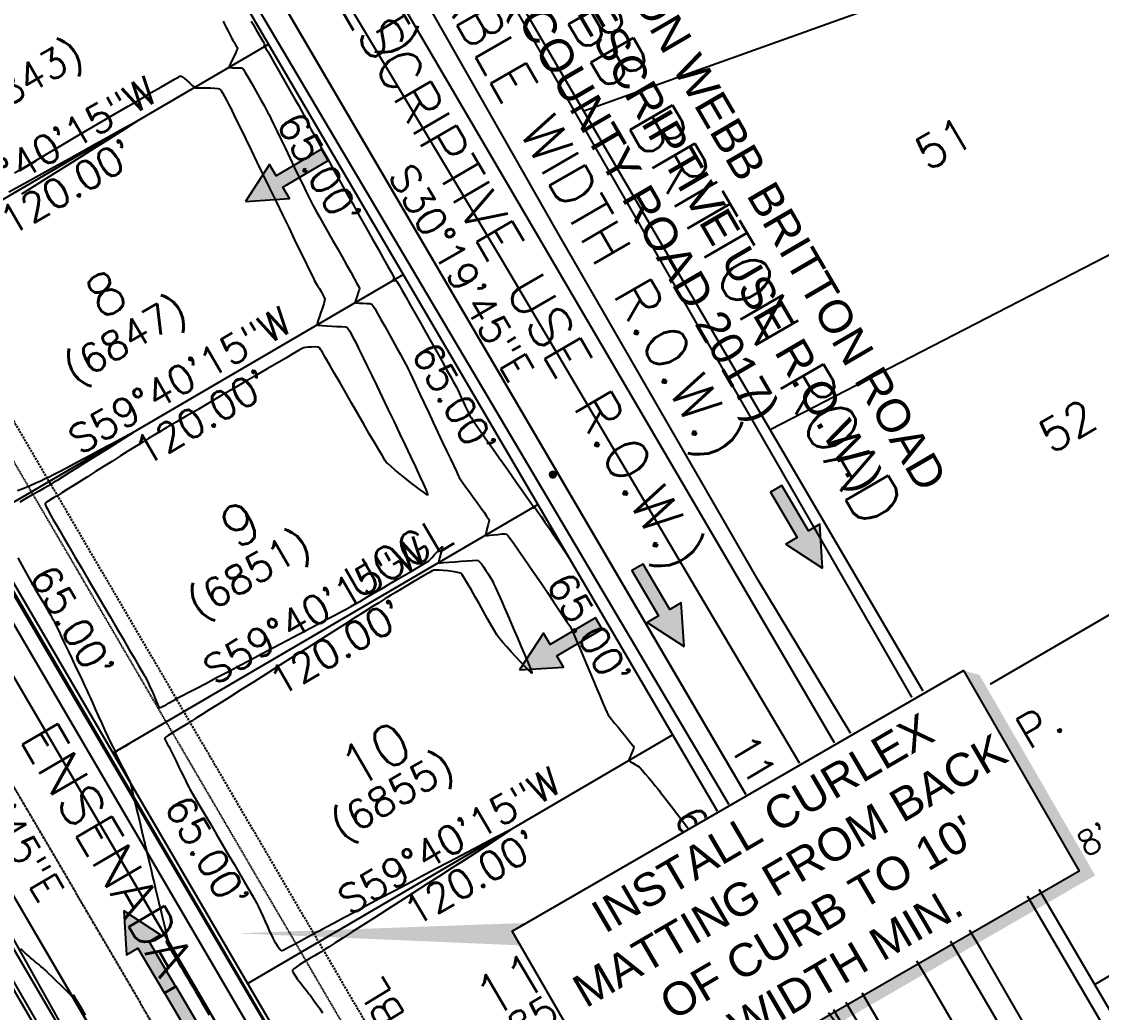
# Model space of a CAD drawing. Header units: feet. Extents: x 23 to 2149517, y -26 to 355304.
# Drawn here: x 2137699 to 2137962.1, y 340911.8 to 341153.2 of the extents above; entities that cross this region are included whole.
import ezdxf
from ezdxf.enums import TextEntityAlignment as Align

# ---------------------------------------------------------------- set-up
doc = ezdxf.new("R2010")
doc.units = ezdxf.units.FT
doc.header["$MEASUREMENT"] = 0
for name, pattern in [('xhpc023-pt$0$CL', [0.7, 0.5, -0.05, 0.1, -0.05]), ('xhpc023-pt$0$DASHED', [0.75, 0.5, -0.25]), ('xhpc023-pt$0$HIDDEN2', [0.1875, 0.125, -0.0625])]:
    doc.linetypes.add(name, pattern=pattern)
for name, color, linetype in [('A-EC-CURLEX-MATTING', 6, 'Continuous'), ('A-EC-FLOW-ARROWS', 252, 'Continuous'), ('A-EC-TEXT2', 4, 'Continuous'), ('A-EC-TXT', 7, 'Continuous'), ('C-TOPO-MAJR-N', 7, 'Continuous'), ('C-TOPO-MINR-N', 2, 'Continuous'), ('xhpc023-pav$0$A-PV-BC', 2, 'Continuous'), ('xhpc023-pav$0$A-SW-N', 6, 'Continuous'), ('xhpc023-pt$0$A-ADDRESS-N', 6, 'Continuous'), ('xhpc023-pt$0$A-BLDG-SETBACK', 2, 'xhpc023-pt$0$DASHED'), ('xhpc023-pt$0$gp2baseEMAILED_3-10-05$0$V-PROP-ADJN', 6, 'Continuous'), ('xhpc023-pt$0$V-CONC-TEXT', 2, 'Continuous'), ('xhpc023-pt$0$V-ESMT-UTIL-N', 2, 'xhpc023-pt$0$HIDDEN2'), ('xhpc023-pt$0$V-ESMT-UTIL-TEXT-N', 2, 'Continuous'), ('xhpc023-pt$0$V-IMP-TEXT-E', 2, 'Continuous'), ('xhpc023-pt$0$V-LOT-NO', 6, 'Continuous'), ('xhpc023-pt$0$V-LOT-ROW', 7, 'Continuous'), ('xhpc023-pt$0$V-POWR-TEXT', 2, 'Continuous'), ('xhpc023-pt$0$V-PROP-N', 2, 'Continuous'), ('xhpc023-pt$0$V-PROP-RWAY-N', 7, 'Continuous'), ('xhpc023-pt$0$V-PROP-SUBD-N', 7, 'Continuous'), ('xhpc023-pt$0$V-ROAD-ASPH', 14, 'Continuous'), ('xhpc023-pt$0$V-ROAD-IDEN', 1, 'Continuous'), ('xhpc023-pt$0$V-ROAD-TEXT', 2, 'Continuous'), ('xhpc023-pt$0$V-RWAY-CNTR-N', 4, 'xhpc023-pt$0$CL'), ('xhpc023-pt$0$V-RWAY-CNTR-TEXT-N', 2, 'Continuous'), ('xhpc023-pt$0$V-SUBD-TEXT-N', 2, 'Continuous'), ('xhpc023-pt$0$xHPC007pt_PHASE1A$0$V-POWR-LINE', 6, 'xhpc023-pt$0$xHPC007pt_PHASE1A$0$ELECT_LINE'), ('xhpc023-pt$0$xHPC007pt_PHASE1A$0$V-POWR-TEXT', 6, 'Continuous'), ('xhpc023-pt$0$xHPC007pt_PHASE1A$0$V-PROP-SUBD-IDEN-N', 6, 'Continuous')]:
    doc.layers.add(name, color=color, linetype=linetype)
doc.layers.add('xhpc023-pt$0$DEF-ATMOS_ESMT', color=104, linetype='Continuous', plot=False)
doc.styles.add('L100', font='simplex', dxfattribs={"height": 10})
doc.styles.get("Standard").update_dxf_attribs({"font": 'arial.ttf'})
doc.styles.add('xhpc023-pt$0$L100', font='simplex', dxfattribs={"height": 10})
doc.styles.add('xhpc023-pt$0$L120', font='simplex', dxfattribs={"height": 12})
doc.styles.add('xhpc023-pt$0$L140', font='simplex', dxfattribs={"height": 14})
doc.styles.add('xhpc023-pt$0$L60', font='simplex', dxfattribs={"height": 6})
doc.styles.add('xhpc023-pt$0$L70', font='simplex.shx', dxfattribs={"height": 7})
doc.styles.add('xhpc023-pt$0$L80', font='simplex', dxfattribs={"height": 8})
doc.styles.add('xhpc023-pt$0$Standard', font='txt')
doc.styles.add('xhpc023-pt$0$xHPC007pt_PHASE1A$0$Standard', font='txt')
doc.linetypes.add('xhpc023-pt$0$xHPC007pt_PHASE1A$0$ELECT_LINE', pattern='A,1,-0.02,["E",xhpc023-pt$0$xHPC007pt_PHASE1A$0$Standard,S=0.075,R=0,X=-0.025,Y=-0.0375],-0.02', length=1.04)
doc.dimstyles.new('xhpc023-pt$0$Standard', dxfattribs={"dimtxt": 0.18, "dimasz": 0.18, "dimexe": 0.18, "dimexo": 0.0625, "dimgap": 0.09, "dimtad": 0, "dimtih": 1, "dimtoh": 1, "dimdec": 4, "dimzin": 0, "dimdsep": 46, "dimtxsty": 'xhpc023-pt$0$Standard', "dimcen": 0.09, "dimadec": 0, "dimazin": 0, "dimtfac": 1, "dimtdec": 4, "dimtofl": 0, "dimtmove": 0, "dimatfit": 3, "dimfxl": 0, "dimtolj": 1, "dimtzin": 0, "dimarcsym": 0})

# ---------------------------------------------------------------- blocks, each defined once
blk = doc.blocks.new('xhpc023-pav')
at = {"layer": 'xhpc023-pav$0$A-PV-BC'}
for p, q in [((2137645.8, 341081.18), (2137856.2, 340721.53)), ((2137617.84, 341075.49), (2137833.97, 340706.07))]:
    blk.add_line(p, q, dxfattribs=at)
at = {"layer": 'xhpc023-pav$0$A-SW-N'}
for p, q in [((2137863.51, 340721.92), (2137649.17, 341088.28)), ((2137866.43, 340724.84), (2137653.32, 341089.11)), ((2137826.88, 340697.39), (2137607.18, 341072.93))]:
    blk.add_line(p, q, dxfattribs=at)
at = {"layer": 'xhpc023-pav$0$A-SW-N', "flags": 128}
blk.add_lwpolyline([(2137577.45, 340534.56), (2137826.54, 340680.29), (2137831.17, 340697.98), (2137609.81, 341076.34), (2137591.42, 341081.47), (2137398.26, 340968.46)], dxfattribs=at)
blk = doc.blocks.new('ARROW')
blk.add_hatch(color=256).paths.add_polyline_path([(0, 0), (12, 6), (12, 2), (28, 2), (28, -2), (12, -2), (12, -6)])
blk.add_lwpolyline([(0, 0), (12, 6), (12, 2), (28, 2), (28, -2), (12, -2), (12, -6), (0, 0)])
blk = doc.blocks.new('xhpc023-pt$0$PP')
at = {"linetype": 'Continuous'}
for p, q in [((4.41, 3.85), (10.06, 8.78)), ((-4.41, -3.85), (-10.06, -8.78))]:
    blk.add_line(p, q, dxfattribs=at)
blk.add_circle((0, 0), 5.85, dxfattribs=at)
blk = doc.blocks.new('xhpc023-pt$0$xHPC007pt_PHASE1A$0$PP')
at = {"linetype": 'Continuous'}
for p, q in [((4.41, 3.85), (10.06, 8.78)), ((-4.41, -3.85), (-10.06, -8.78))]:
    blk.add_line(p, q, dxfattribs=at)
blk.add_circle((0, 0), 5.85, dxfattribs=at)
blk = doc.blocks.new('xhpc023-pt')
blk.add_line((2138071.96, 340628.98), (2137633.69, 341378.13))
at = {"layer": 'xhpc023-pt$0$A-BLDG-SETBACK'}
blk.add_line((2137674.67, 341094.2), (2137876.67, 340748.92), dxfattribs=at)
at = {"layer": 'xhpc023-pt$0$DEF-ATMOS_ESMT'}
for p, q in [((2137633.69, 341378.13), (2138071.96, 340628.98)), ((2138063.49, 340637.53), (2137636.06, 341360.42))]:
    blk.add_line(p, q, dxfattribs=at)
at = {"layer": 'xhpc023-pt$0$gp2baseEMAILED_3-10-05$0$V-PROP-ADJN'}
for p, q in [((2138113.51, 340656.99), (2137705.82, 341353.86)), ((2137959.9, 341175.81), (2137835.97, 341131.39)), ((2137988.87, 341109.21), (2137881.39, 341053.75)), ((2138024.97, 341044.32), (2137922.07, 340984.21)), ((2138063.31, 340978.7), (2137960.45, 340918.62))]:
    blk.add_line(p, q, dxfattribs=at)
blk.add_arc((2138477.65, 341361.39), 550, 144.8418, 210.329, dxfattribs=at)
at = {"layer": 'xhpc023-pt$0$V-ESMT-UTIL-N'}
blk.add_line((2137669.64, 341092.89), (2137878.33, 340736.18), dxfattribs=at)
at = {"layer": 'xhpc023-pt$0$V-IMP-TEXT-E'}
blk.add_lwpolyline([(2137827.08, 341042.22, 0, 4.17, 0), (2137815.92, 341036.6, 0, 0, 0), (2137803.48, 341030.32, 0, 0, 0)], format="xyseb", dxfattribs=at)
at = {"layer": 'xhpc023-pt$0$V-IMP-TEXT-E', "const_width": 1}
blk.add_lwpolyline([(2137827.93, 341042.84, 1), (2137828.93, 341042.84, 1)], format="xyb", close=True, dxfattribs=at)
at = {"layer": 'xhpc023-pt$0$V-PROP-N'}
blk.add_line((2137526.65, 341610.6), (2138093.54, 340641.61), dxfattribs=at)
at = {"layer": 'xhpc023-pt$0$V-PROP-RWAY-N'}
for p, q in [((2137511.96, 341586.2), (2138069.44, 340633.3)), ((2137654.35, 341089.32), (2137867.17, 340725.56)), ((2137606.52, 341072.07), (2137825.81, 340697.24))]:
    blk.add_line(p, q, dxfattribs=at)
at = {"layer": 'xhpc023-pt$0$V-PROP-SUBD-N'}
for p, q in [((2137626.78, 341374.09), (2138062.58, 340629.18)), ((2137759.2, 341147.74), (2137655.63, 341087.15)), ((2137792.03, 341091.64), (2137688.45, 341031.04)), ((2137824.85, 341035.53), (2137721.27, 340974.94)), ((2137857.67, 340979.43), (2137754.1, 340918.83)), ((2137890.5, 340923.33), (2137786.92, 340862.73))]:
    blk.add_line(p, q, dxfattribs=at)
at = {"layer": 'xhpc023-pt$0$V-ROAD-ASPH'}
for points in [[(2138078.93, 340675.83), (2138031.71, 340758.25), (2137981.79, 340842), (2137932.66, 340927.25), (2137878.43, 341017.15), (2137829.64, 341101.73), (2137779.77, 341189.46), (2137733.57, 341274.79), (2137679.66, 341363.35), (2137632.91, 341439.99), (2137586.84, 341520.16), (2137542.11, 341597.7), (2137499.31, 341670.88)], [(2137484.28, 341665.3), (2137525.14, 341589.92), (2137570.9, 341510.05), (2137618.56, 341431.55), (2137663.79, 341352.26), (2137715.48, 341264.45), (2137764.88, 341180.38), (2137816.07, 341094.99), (2137866.26, 341010.03), (2137919.75, 340919.74), (2137969.46, 340834.49), (2138019.35, 340749.13), (2138066.81, 340667.55), (2138067.03, 340667.19)]]:
    blk.add_lwpolyline(points, dxfattribs=at)
at = {"layer": 'xhpc023-pt$0$V-ROAD-TEXT'}
for points in [[(2137930.92, 340930.13, 0, 4.17, 0), (2137941.78, 340936.32, 0, 0, 0), (2137964.93, 340949.53, 0, 0, 0)], [(2137917.99, 340922.75, 0, 4.17, 0), (2137907.06, 340916.7, 0, 0, 0), (2137876.05, 340899.54, 0, 0, 0)]]:
    blk.add_lwpolyline(points, format="xyseb", dxfattribs=at)
at = {"layer": 'xhpc023-pt$0$V-RWAY-CNTR-N'}
blk.add_line((2137610.05, 341115.54), (2137865.06, 340679.65), dxfattribs=at)
at = {"layer": 'xhpc023-pt$0$xHPC007pt_PHASE1A$0$V-POWR-LINE'}
blk.add_lwpolyline([(2137763.75, 341252.95), (2137923.73, 340974.77), (2138048.42, 340761.6), (2138189.32, 340521.65), (2138294.95, 340342.69), (2138400.02, 340161.7), (2138556.71, 339891.69), (2138720.21, 339616.08), (2138880.18, 339342.38), (2139403.3, 338505.39)], dxfattribs=at)
at = {"layer": 'xhpc023-pt$0$V-POWR-TEXT'}
blk.add_blockref('xhpc023-pt$0$PP', (2137923.73, 340974.77), dxfattribs=at)
at = {"layer": 'xhpc023-pt$0$xHPC007pt_PHASE1A$0$V-POWR-TEXT'}
blk.add_blockref('xhpc023-pt$0$xHPC007pt_PHASE1A$0$PP', (2137923.73, 340974.77), dxfattribs=at)
at = {"layer": 'xhpc023-pt$0$A-ADDRESS-N', "char_height": 7, "width": 77.1852, "attachment_point": 5, "rotation": 30.3291, "style": 'xhpc023-pt$0$L70'}
for s, insert in [('(6843)', (2137699.48, 341137.4)), ('(6847)', (2137724.79, 341074.91)), ('(6851)', (2137754.94, 341017.83)), ('(6855)', (2137789.85, 340963.71)), ('(6859)', (2137824.08, 340909.27))]:
    blk.add_mtext(s, dxfattribs=dict(at, insert=insert))
at = {"layer": 'xhpc023-pt$0$A-BLDG-SETBACK', "insert": (2137788.83, 340903.82), "char_height": 7, "attachment_point": 2, "rotation": 121.3553, "style": 'xhpc023-pt$0$L70'}
blk.add_mtext("20' BL", dxfattribs=at)
at = {"layer": 'xhpc023-pt$0$V-CONC-TEXT', "style": 'xhpc023-pt$0$L80'}
blk.add_text('UGGL', height=8, rotation=30.3292, dxfattribs=at).set_placement((2137780.74, 341012.27))
at = {"layer": 'xhpc023-pt$0$V-ESMT-UTIL-TEXT-N', "insert": (2138000.59, 340977.63), "char_height": 6, "attachment_point": 5, "rotation": 30.3291, "style": 'xhpc023-pt$0$L60'}
blk.add_mtext("\\A1;8' ATMOS GAS EASEMENT", dxfattribs=at)
at = {"layer": 'xhpc023-pt$0$V-LOT-NO', "char_height": 10, "width": 34.0116, "attachment_point": 5, "rotation": 30.3291, "style": 'xhpc023-pt$0$L100'}
for s, insert in [('8', (2137719.51, 341086.87, 573.92)), ('9', (2137752.33, 341030.76, 574.31)), ('10', (2137785.16, 340974.66, 574.6)), ('11', (2137817.98, 340918.55, 574.61))]:
    blk.add_mtext(s, dxfattribs=dict(at, insert=insert))
at = {"layer": 'xhpc023-pt$0$V-LOT-ROW', "insert": (2137725.72, 341255.89, 574.3), "char_height": 8, "attachment_point": 5, "rotation": 300.8227, "style": 'xhpc023-pt$0$L80'}
blk.add_mtext("25' RIGHT OF WAY DEDICATION (27,895 SQ. FT)", dxfattribs=at)
at = {"layer": 'xhpc023-pt$0$V-POWR-TEXT', "style": 'xhpc023-pt$0$L80'}
blk.add_text('P.P.', height=8, rotation=30.3292, dxfattribs=at).set_placement((2137935.18, 340970.3))
at = {"layer": 'xhpc023-pt$0$V-ROAD-IDEN'}
for s, height, rotation, style, p in [('ARLINGTON WEBB BRITTON ROAD', 12, 300.2189, 'xhpc023-pt$0$L120', (2137772.7, 341254.81)), ('(VARIABLE WIDTH R.O.W.)', 10, 299.9527, 'xhpc023-pt$0$L100', (2137783.54, 341189.75))]:
    blk.add_text(s, height=height, rotation=rotation, dxfattribs=dict(at, style=style)).set_placement(p)
at = {"layer": 'xhpc023-pt$0$V-ROAD-IDEN', "insert": (2137719.84, 340951.65), "char_height": 10, "width": 185.9116, "attachment_point": 5, "rotation": 300.3291, "style": 'xhpc023-pt$0$L100'}
blk.add_mtext('ENSENADA', dxfattribs=at)
at = {"layer": 'xhpc023-pt$0$V-ROAD-TEXT', "color": 7, "style": 'xhpc023-pt$0$L100'}
blk.add_text("(50' PRESCRIPTIVE USE R.O.W.)", height=10, rotation=300.2189, dxfattribs=at).set_placement((2137749.91, 341202.51))
at = {"layer": 'xhpc023-pt$0$V-RWAY-CNTR-TEXT-N', "insert": (2137688.55, 340963.54), "char_height": 7, "attachment_point": 8, "rotation": 300.3291, "style": 'xhpc023-pt$0$L70'}
blk.add_mtext('S30°19\'45"E ', dxfattribs=at)
at = {"layer": 'xhpc023-pt$0$V-SUBD-TEXT-N', "style": 'xhpc023-pt$0$L70'}
blk.add_text('S30°19\'45"E', height=7, rotation=300.3291, dxfattribs=at).set_placement((2137788.17, 341115.76))
at = {"layer": 'xhpc023-pt$0$V-SUBD-TEXT-N', "char_height": 7, "style": 'xhpc023-pt$0$L70'}
for s, insert, attachment_point, rotation in [('S59°40\'15"W', (2137706.53, 341118.95), 8, 30.3291), ("65.00'", (2137774.53, 341119.05), 2, 300.3291), ("120.00'", (2137708.3, 341115.93), 2, 30.3291), ('S59°40\'15"W', (2137739.35, 341062.85), 8, 30.3291), ("65.00'", (2137807.43, 341063), 2, 300.3291), ("120.00'", (2137741.12, 341059.83), 2, 30.3291), ('S59°40\'15"W', (2137772.18, 341006.75), 8, 30.3291), ("65.00'", (2137714.37, 341008.66), 2, 300.3291), ("65.00'", (2137840.25, 341006.89), 2, 300.3291), ("120.00'", (2137773.95, 341003.73), 2, 30.3291), ("1103.99'", (2137887.8, 340962.24), 2, 300.3291), ('S59°40\'15"W', (2137805, 340950.64), 8, 30.3291), ("65.00'", (2137747.19, 340952.56), 2, 300.3291), ("65.00'", (2137871.41, 340949.82), 2, 300.3291), ("120.00'", (2137806.77, 340947.62), 2, 30.3291), ('S59°40\'15"W', (2137837.82, 340894.54), 8, 30.3291)]:
    blk.add_mtext(s, dxfattribs=dict(at, insert=insert, attachment_point=attachment_point, rotation=rotation))
at = {"layer": 'xhpc023-pt$0$xHPC007pt_PHASE1A$0$V-PROP-SUBD-IDEN-N', "style": 'xhpc023-pt$0$L140'}
for s, p in [('51', (2137923.68, 341123.61)), ('52', (2137953.78, 341054.68))]:
    blk.add_text(s, height=8, rotation=30.3292, dxfattribs=at).set_placement(p, align=Align.MIDDLE)
at = {"layer": 'xhpc023-pt$0$V-ESMT-UTIL-TEXT-N'}
for points in [[(2137902.66, 340918.37), (2137944.05, 340942.58)], [(2137895.76, 340914.33), (2137877.46, 340903.62)]]:
    blk.add_leader(points, dimstyle='xhpc023-pt$0$Standard', override={"dimscale": 100, "dimasz": 0.08, "dimgap": 0.09, "dimtad": 0, "dimpost": "'", "dimtxsty": 'xhpc023-pt$0$L100'}, dxfattribs=at)

msp = doc.modelspace()

# ---------------------------------------------------------------- block references
at = {"layer": 'A-EC-CURLEX-MATTING'}
msp.add_blockref('xhpc023-pt', (0, 0), dxfattribs=at)

# ---------------------------------------------------------------- next in the draw order: linework, layer by layer
for points in [[(2137670.62, 340388.88, -0.020906), (2137597.86, 340483.23, -0.00681), (2137601.18, 340497.47), (2137834.97, 340634.24, -5.810571), (2137834.97, 340634.24, 0.811703), (2137866.43, 340724.84, 0.069055), (2137866.43, 340724.84), (2137654.43, 341086.23, -0.149441), (2137653.08, 341091.91, 0.824303), (2137560.97, 341116.03, -0.149441), (2137557, 341111.73), (2137389.06, 341013.48, -0.149441), (2137383.37, 341012.13, 0.824289), (2137359.25, 340920.01, -0.14935), (2137363.55, 340916.05), (2137406.28, 340843.01, -0.100424), (2137467.54, 340663.68, 0.039884), (2137488.12, 340566.52, 0.039884)], [(2137660.46, 340381.44, -0.020999), (2137590.35, 340472.58, -0.432054), (2137598.5, 340508.07), (2137827.01, 340641.75, -0.15088), (2137838.5, 340644.44, 0.784499), (2137861.31, 340715.67, -0.088743), (2137856.2, 340721.53), (2137645.8, 341081.18, -0.149441), (2137643.1, 341092.55, 0.824303), (2137569.98, 341111.7, -0.149441), (2137562.05, 341103.1), (2137394.11, 341004.84, -0.149441), (2137382.73, 341002.15, 0.824289), (2137363.58, 340929.03, -0.14935), (2137372.18, 340921.1), (2137414.92, 340848.06, -0.100424), (2137477.46, 340664.97, 0.039884), (2137497.71, 340569.37, 1.206369)], [(2137825.01, 340671.87, 0.414214), (2137833.97, 340706.07), (2137615.32, 341079.81, 0.414214), (2137587.95, 341086.97), (2137395.42, 340974.33, 0.413395), (2137388.31, 340947), (2137438.22, 340861.69, -0.086514), (2137499.82, 340696.41, 0.043454), (2137527.06, 340598.38, 0.028283), (2137550.33, 340536.9, 0.447083), (2137578.7, 340527.77), (2137825.01, 340671.87)]]:
    msp.add_lwpolyline(points, format="xyb", dxfattribs=at)
msp.add_lwpolyline([(2137823.09, 340682.91, -0.002722), (2137826.88, 340697.39), (2137613.59, 341078.8, 0.414214), (2137599.91, 341082.38), (2137407.39, 340969.75, 0.413052), (2137403.85, 340956.09), (2137453.76, 340870.78, -0.086514), (2137516.55, 340702.29, 0.043568), (2137543.42, 340605.67, 0.028398), (2137566.37, 340545, 0.447083), (2137580.56, 340540.44)], format="xyb", close=True, dxfattribs=at)
at = {"layer": 'C-TOPO-MAJR-N', "color": 7, "linetype": 'Continuous', "lineweight": -3, "elevation": 575}
msp.add_lwpolyline([(2137748.08, 341153.33), (2137748.43, 341152.63), (2137748.87, 341151.77), (2137749.32, 341150.87), (2137749.74, 341150.05), (2137750.06, 341149.41), (2137750.23, 341149.08), (2137750.44, 341148.74), (2137750.78, 341148.2), (2137751.15, 341147.59), (2137751.46, 341147.05), (2137751.59, 341146.71), (2137751.47, 341146.36), (2137751.17, 341145.69), (2137750.75, 341144.82), (2137750.3, 341143.89), (2137749.89, 341143.04), (2137749.65, 341142.5), (2137749.55, 341142.22), (2137749.53, 341142.11), (2137749.54, 341142.09), (2137749.56, 341142.07), (2137749.65, 341142.04), (2137749.9, 341142.01), (2137750.37, 341141.99), (2137751.1, 341141.99), (2137751.84, 341142), (2137752.46, 341141.98), (2137752.8, 341141.91), (2137753.04, 341141.59), (2137753.5, 341140.84), (2137754.15, 341139.74), (2137754.91, 341138.41), (2137755.74, 341136.94), (2137756.58, 341135.44), (2137757.38, 341134.01), (2137758.07, 341132.76), (2137758.61, 341131.78), (2137758.93, 341131.18), (2137759.2, 341130.65), (2137759.7, 341129.63), (2137760.39, 341128.2), (2137761.24, 341126.45), (2137762.21, 341124.45), (2137763.26, 341122.28), (2137764.35, 341120.03), (2137765.44, 341117.77), (2137766.5, 341115.58), (2137767.48, 341113.55), (2137768.36, 341111.75), (2137769.09, 341110.26), (2137769.63, 341109.16), (2137769.94, 341108.53), (2137770.27, 341107.92), (2137770.85, 341106.89), (2137771.63, 341105.5), (2137772.58, 341103.84), (2137773.64, 341101.97), (2137774.77, 341099.97), (2137775.94, 341097.91), (2137777.09, 341095.88), (2137778.19, 341093.94), (2137779.18, 341092.17), (2137780.04, 341090.64), (2137780.7, 341089.42), (2137781.14, 341088.6), (2137781.3, 341088.25), (2137781.23, 341087.86), (2137781.02, 341087.21), (2137780.75, 341086.44), (2137780.49, 341085.69), (2137780.33, 341085.19), (2137780.28, 341084.92), (2137780.28, 341084.8), (2137780.29, 341084.77), (2137780.32, 341084.75), (2137780.43, 341084.71), (2137780.73, 341084.66), (2137781.32, 341084.62), (2137782.21, 341084.59), (2137783.12, 341084.56), (2137783.88, 341084.5), (2137784.3, 341084.4), (2137784.54, 341084.08), (2137785.03, 341083.28), (2137785.71, 341082.11), (2137786.54, 341080.65), (2137787.48, 341078.98), (2137788.47, 341077.2), (2137789.47, 341075.4), (2137790.43, 341073.66), (2137791.3, 341072.07), (2137792.03, 341070.72), (2137792.59, 341069.69), (2137792.91, 341069.08), (2137793.17, 341068.55), (2137793.65, 341067.55), (2137794.31, 341066.15), (2137795.12, 341064.42), (2137796.06, 341062.43), (2137797.09, 341060.24), (2137798.18, 341057.91), (2137799.3, 341055.53), (2137800.41, 341053.14), (2137801.5, 341050.83), (2137802.53, 341048.65), (2137803.46, 341046.68), (2137804.27, 341044.98), (2137804.92, 341043.61), (2137805.39, 341042.65), (2137805.64, 341042.16), (2137805.97, 341041.65), (2137806.53, 341040.85), (2137807.26, 341039.81), (2137808.12, 341038.61), (2137809.04, 341037.33), (2137809.98, 341036.03), (2137810.87, 341034.78), (2137811.66, 341033.66), (2137812.3, 341032.74), (2137812.74, 341032.08), (2137812.91, 341031.76), (2137812.87, 341031.35), (2137812.7, 341030.66), (2137812.46, 341029.84), (2137812.24, 341029.03), (2137812.11, 341028.5), (2137812.07, 341028.22), (2137812.08, 341028.11), (2137812.1, 341028.07), (2137812.12, 341028.06), (2137812.23, 341028.03), (2137812.52, 341028.03), (2137813.1, 341028.07), (2137814.01, 341028.17), (2137815.01, 341028.28), (2137815.97, 341028.37), (2137816.73, 341028.41), (2137817.17, 341028.35), (2137817.45, 341028.04), (2137818.05, 341027.24), (2137818.92, 341026.02), (2137820.01, 341024.47), (2137821.27, 341022.65), (2137822.66, 341020.63), (2137824.13, 341018.48), (2137825.63, 341016.28), (2137827.11, 341014.1), (2137828.52, 341012.01), (2137829.82, 341010.07), (2137830.95, 341008.37), (2137831.87, 341006.97), (2137832.53, 341005.95), (2137832.88, 341005.37), (2137833.17, 341004.77), (2137833.63, 341003.74), (2137834.23, 341002.35), (2137834.94, 341000.68), (2137835.74, 340998.79), (2137836.58, 340996.77), (2137837.45, 340994.68), (2137838.32, 340992.6), (2137839.16, 340990.61), (2137839.93, 340988.77), (2137840.61, 340987.15), (2137841.17, 340985.85), (2137841.59, 340984.91), (2137841.82, 340984.43), (2137842.16, 340983.95), (2137842.73, 340983.22), (2137843.47, 340982.3), (2137844.32, 340981.26), (2137845.21, 340980.17), (2137846.09, 340979.1), (2137846.89, 340978.12), (2137847.54, 340977.31), (2137847.99, 340976.72), (2137848.16, 340976.43), (2137848.09, 340976.07), (2137847.86, 340975.47), (2137847.55, 340974.75), (2137847.25, 340974.05), (2137847.06, 340973.58), (2137846.98, 340973.32), (2137846.97, 340973.21), (2137846.97, 340973.17), (2137846.99, 340973.13), (2137847.09, 340973.04), (2137847.33, 340972.87), (2137847.8, 340972.59), (2137848.47, 340972.22), (2137849.08, 340971.89), (2137849.44, 340971.66), (2137849.71, 340971.37), (2137850.24, 340970.75), (2137850.96, 340969.91), (2137851.78, 340968.93), (2137852.61, 340967.93), (2137853.38, 340967.01), (2137854, 340966.26), (2137854.38, 340965.79), (2137854.69, 340965.39), (2137855.32, 340964.57), (2137856.22, 340963.4), (2137857.33, 340961.94), (2137858.6, 340960.28), (2137859.98, 340958.47), (2137861.42, 340956.58), (2137862.86, 340954.69), (2137864.26, 340952.86), (2137865.55, 340951.16), (2137866.7, 340949.67), (2137867.64, 340948.43), (2137868.33, 340947.54), (2137868.72, 340947.05), (2137869.1, 340946.58), (2137869.74, 340945.83), (2137870.57, 340944.84), (2137871.55, 340943.69), (2137872.62, 340942.42), (2137873.75, 340941.09), (2137874.87, 340939.77), (2137875.95, 340938.5), (2137876.93, 340937.34), (2137877.76, 340936.35), (2137878.39, 340935.6), (2137878.77, 340935.13), (2137879.16, 340934.62), (2137879.79, 340933.77), (2137880.62, 340932.65), (2137881.59, 340931.33), (2137882.64, 340929.89), (2137883.73, 340928.4), (2137884.8, 340926.94), (2137885.8, 340925.57), (2137886.67, 340924.37), (2137887.36, 340923.41), (2137887.81, 340922.78), (2137887.98, 340922.53), (2137887.9, 340922.28), (2137887.74, 340921.9), (2137887.67, 340921.67), (2137887.83, 340921.55), (2137888.11, 340921.38), (2137888.29, 340921.26), (2137888.51, 340920.98), (2137889.1, 340920.22), (2137889.99, 340919.05), (2137891.13, 340917.56), (2137892.45, 340915.82), (2137893.9, 340913.92), (2137895.42, 340911.92), (2137896.95, 340909.91)], dxfattribs=at)
at = {"layer": 'C-TOPO-MINR-N', "color": 2, "linetype": 'Continuous', "lineweight": -3}
for points, elevation in [([(2137754.95, 341153.36), (2137755.07, 341153.12), (2137755.15, 341152.95), (2137755.3, 341152.7), (2137755.65, 341152.1), (2137756.14, 341151.25), (2137756.7, 341150.28), (2137757.26, 341149.31), (2137757.74, 341148.47), (2137758.08, 341147.86), (2137758.22, 341147.61), (2137758.14, 341147.42), (2137758.01, 341147.16), (2137757.95, 341147.01), (2137758.15, 341147), (2137758.37, 341146.99), (2137758.54, 341146.71), (2137758.98, 341145.95), (2137759.64, 341144.79), (2137760.48, 341143.32), (2137761.45, 341141.63), (2137762.49, 341139.8), (2137763.57, 341137.92), (2137764.62, 341136.07), (2137765.6, 341134.35), (2137766.46, 341132.84), (2137767.15, 341131.62), (2137767.63, 341130.78), (2137767.83, 341130.42), (2137768.02, 341130.04), (2137768.32, 341129.43), (2137768.67, 341128.7), (2137769.02, 341127.98), (2137769.31, 341127.37), (2137769.5, 341126.99), (2137769.71, 341126.6), (2137770.25, 341125.63), (2137771.08, 341124.16), (2137772.14, 341122.26), (2137773.41, 341120), (2137774.84, 341117.45), (2137776.39, 341114.69), (2137778.02, 341111.79), (2137779.69, 341108.81), (2137781.36, 341105.84), (2137782.98, 341102.95), (2137784.52, 341100.2), (2137785.93, 341097.68), (2137787.18, 341095.45), (2137788.23, 341093.58), (2137789.02, 341092.15), (2137789.53, 341091.24), (2137789.71, 341090.91), (2137789.65, 341090.68), (2137789.54, 341090.35), (2137789.49, 341090.16), (2137789.71, 341090.12), (2137790.1, 341090.11), (2137790.36, 341090.08), (2137790.53, 341089.79), (2137790.99, 341088.98), (2137791.7, 341087.74), (2137792.61, 341086.13), (2137793.68, 341084.22), (2137794.88, 341082.09), (2137796.17, 341079.8), (2137797.5, 341077.43), (2137798.84, 341075.05), (2137800.13, 341072.74), (2137801.36, 341070.55), (2137802.47, 341068.57), (2137803.42, 341066.87), (2137804.17, 341065.52), (2137804.69, 341064.59), (2137804.93, 341064.15), (2137805.18, 341063.62), (2137805.57, 341062.8), (2137806.04, 341061.78), (2137806.56, 341060.66), (2137807.08, 341059.54), (2137807.55, 341058.52), (2137807.95, 341057.7), (2137808.22, 341057.19), (2137808.5, 341056.75), (2137809.12, 341055.85), (2137810.02, 341054.56), (2137811.14, 341052.95), (2137812.44, 341051.09), (2137813.86, 341049.06), (2137815.36, 341046.93), (2137816.87, 341044.78), (2137818.35, 341042.67), (2137819.74, 341040.69), (2137821, 341038.9), (2137822.07, 341037.37), (2137822.9, 341036.19), (2137823.44, 341035.43), (2137823.63, 341035.15), (2137823.58, 341034.95), (2137823.55, 341034.77), (2137823.68, 341034.77), (2137823.91, 341034.8), (2137824.06, 341034.8), (2137824.26, 341034.52), (2137824.78, 341033.77), (2137825.55, 341032.64), (2137826.51, 341031.25), (2137827.58, 341029.68), (2137828.69, 341028.05), (2137829.78, 341026.46), (2137830.77, 341025), (2137831.6, 341023.79), (2137832.19, 341022.91), (2137832.48, 341022.48)], 576), ([(2137697.31, 341116.34), (2137699.73, 341117.77), (2137702.46, 341119.38), (2137705.44, 341121.14), (2137708.61, 341123.01), (2137711.9, 341124.95), (2137715.25, 341126.92), (2137718.59, 341128.89), (2137721.86, 341130.81), (2137724.99, 341132.65), (2137727.93, 341134.37), (2137730.6, 341135.92), (2137732.94, 341137.28), (2137734.89, 341138.41), (2137736.38, 341139.25), (2137737.2, 341139.71), (2137737.58, 341139.91), (2137737.71, 341139.96), (2137737.74, 341139.97), (2137737.79, 341139.96), (2137737.91, 341139.91), (2137738.16, 341139.74), (2137738.6, 341139.41), (2137739.24, 341138.86), (2137739.89, 341138.28), (2137740.49, 341137.73), (2137740.93, 341137.33), (2137741.12, 341137.16), (2137741.4, 341137.13), (2137741.82, 341137.12), (2137742.11, 341137.11), (2137742.41, 341137.11), (2137743.1, 341137.11), (2137744.02, 341137.1), (2137745.05, 341137.07), (2137746.02, 341137.03), (2137746.8, 341136.95), (2137747.24, 341136.84), (2137747.53, 341136.5), (2137747.95, 341135.85), (2137748.44, 341134.99), (2137748.94, 341134.05), (2137749.41, 341133.15), (2137749.79, 341132.41), (2137750.02, 341131.95), (2137750.23, 341131.53), (2137750.73, 341130.51), (2137751.48, 341128.96), (2137752.46, 341126.97), (2137753.61, 341124.59), (2137754.92, 341121.89), (2137756.35, 341118.95), (2137757.87, 341115.83), (2137759.43, 341112.62), (2137761.01, 341109.36), (2137762.57, 341106.14), (2137764.08, 341103.03), (2137765.51, 341100.09), (2137766.82, 341097.4), (2137767.97, 341095.02), (2137768.94, 341093.03), (2137769.69, 341091.5), (2137770.18, 341090.48), (2137770.39, 341090.07), (2137770.62, 341089.66), (2137771.01, 341089.03), (2137771.48, 341088.25), (2137771.98, 341087.43), (2137772.42, 341086.65), (2137772.75, 341086.01), (2137772.89, 341085.6), (2137772.82, 341085.17), (2137772.6, 341084.43), (2137772.27, 341083.48), (2137771.9, 341082.43), (2137771.54, 341081.38), (2137771.25, 341080.46), (2137771.1, 341079.87), (2137771.05, 341079.56), (2137771.07, 341079.43), (2137771.08, 341079.39), (2137771.12, 341079.35), (2137771.25, 341079.29), (2137771.59, 341079.22), (2137772.26, 341079.14), (2137773.35, 341079.07), (2137774.58, 341079.02), (2137775.83, 341078.97), (2137776.95, 341078.91), (2137777.8, 341078.84), (2137778.25, 341078.73), (2137778.55, 341078.39), (2137778.95, 341077.76), (2137779.41, 341076.93), (2137779.88, 341076.03), (2137780.32, 341075.17), (2137780.67, 341074.47), (2137780.89, 341074.02), (2137781.1, 341073.61), (2137781.58, 341072.62), (2137782.29, 341071.14), (2137783.22, 341069.24), (2137784.31, 341066.98), (2137785.53, 341064.44), (2137786.86, 341061.68), (2137788.25, 341058.79), (2137789.67, 341055.83), (2137791.08, 341052.87), (2137792.45, 341049.99), (2137793.75, 341047.26), (2137794.93, 341044.74), (2137795.97, 341042.51), (2137796.83, 341040.64), (2137797.47, 341039.21), (2137797.8, 341038.42), (2137797.93, 341038.07), (2137797.96, 341037.95), (2137797.96, 341037.93), (2137797.93, 341037.92), (2137797.84, 341037.95), (2137797.57, 341038.09), (2137797.04, 341038.45), (2137796.13, 341039.1), (2137795.02, 341039.94), (2137793.78, 341040.91), (2137792.49, 341041.94), (2137791.22, 341042.97), (2137790.04, 341043.94), (2137789.04, 341044.79), (2137788.28, 341045.46), (2137787.85, 341045.89), (2137787.51, 341046.38), (2137786.89, 341047.39), (2137786.03, 341048.85), (2137784.95, 341050.68), (2137783.72, 341052.8), (2137782.37, 341055.15), (2137780.93, 341057.63), (2137779.47, 341060.18), (2137778.01, 341062.73), (2137776.59, 341065.18), (2137775.27, 341067.47), (2137774.08, 341069.53), (2137773.07, 341071.27), (2137772.27, 341072.62), (2137771.82, 341073.36), (2137771.6, 341073.7), (2137771.52, 341073.81), (2137771.5, 341073.84), (2137771.45, 341073.85), (2137771.31, 341073.89), (2137771.01, 341073.92), (2137770.46, 341073.94), (2137769.65, 341073.92), (2137768.83, 341073.88), (2137768.15, 341073.82), (2137767.73, 341073.75), (2137767.37, 341073.56), (2137766.48, 341073.06), (2137765.12, 341072.27), (2137763.35, 341071.25), (2137761.23, 341070.01), (2137758.83, 341068.61), (2137756.2, 341067.07), (2137753.41, 341065.44), (2137750.51, 341063.74), (2137747.57, 341062.02), (2137744.66, 341060.31), (2137741.82, 341058.64), (2137739.13, 341057.06), (2137736.64, 341055.6), (2137734.42, 341054.29), (2137732.52, 341053.17), (2137731.01, 341052.28), (2137729.95, 341051.65), (2137729.41, 341051.33), (2137728.83, 341050.97), (2137727.85, 341050.36), (2137726.53, 341049.53), (2137724.92, 341048.52), (2137723.11, 341047.38), (2137721.14, 341046.15), (2137719.1, 341044.86), (2137717.04, 341043.56), (2137715.04, 341042.3), (2137713.14, 341041.1), (2137711.44, 341040.03), (2137709.97, 341039.1), (2137708.83, 341038.38), (2137708.06, 341037.89), (2137707.73, 341037.69), (2137707.38, 341037.49), (2137706.8, 341037.16), (2137706.12, 341036.78), (2137705.46, 341036.38), (2137705.04, 341036.1), (2137704.82, 341035.93), (2137704.75, 341035.84), (2137704.73, 341035.8), (2137704.72, 341035.76), (2137704.74, 341035.66), (2137704.83, 341035.42), (2137705.02, 341034.98), (2137705.36, 341034.31), (2137705.75, 341033.59), (2137706.13, 341032.89), (2137706.45, 341032.33), (2137706.65, 341031.98), (2137706.86, 341031.6), (2137707.4, 341030.68), (2137708.22, 341029.28), (2137709.29, 341027.45), (2137710.57, 341025.27), (2137712.01, 341022.8), (2137713.59, 341020.11), (2137715.26, 341017.26), (2137716.99, 341014.3), (2137718.74, 341011.32), (2137720.47, 341008.37), (2137722.14, 341005.51), (2137723.72, 341002.81), (2137725.16, 341000.34), (2137726.44, 340998.16), (2137727.51, 340996.33), (2137728.33, 340994.93), (2137728.87, 340994), (2137729.09, 340993.62), (2137729.28, 340993.24), (2137729.56, 340992.64), (2137729.91, 340991.91), (2137730.28, 340991.14), (2137730.62, 340990.41), (2137730.89, 340989.83), (2137731.05, 340989.49), (2137731.22, 340989.08), (2137731.48, 340988.42), (2137731.8, 340987.65), (2137732.13, 340986.9), (2137732.37, 340986.42), (2137732.53, 340986.17), (2137732.61, 340986.08), (2137732.65, 340986.06), (2137732.68, 340986.06), (2137732.79, 340986.08), (2137733.04, 340986.17), (2137733.5, 340986.39), (2137734.21, 340986.77), (2137734.97, 340987.2), (2137735.71, 340987.63), (2137736.31, 340987.98), (2137736.69, 340988.2), (2137737.09, 340988.41), (2137738.07, 340988.93), (2137739.57, 340989.72), (2137741.52, 340990.75), (2137743.85, 340991.97), (2137746.49, 340993.37), (2137749.38, 340994.89), (2137752.45, 340996.51), (2137755.63, 340998.19), (2137758.85, 340999.89), (2137762.04, 341001.58), (2137765.15, 341003.22), (2137768.09, 341004.78), (2137770.81, 341006.21), (2137773.24, 341007.49), (2137775.3, 341008.59), (2137776.93, 341009.45), (2137778.06, 341010.06), (2137778.63, 341010.36), (2137779.21, 341010.69), (2137780.2, 341011.27), (2137781.54, 341012.03), (2137783.13, 341012.96), (2137784.93, 341014), (2137786.85, 341015.12), (2137788.82, 341016.27), (2137790.77, 341017.41), (2137792.64, 341018.5), (2137794.34, 341019.51), (2137795.82, 341020.37), (2137796.99, 341021.07), (2137797.79, 341021.55), (2137798.14, 341021.78), (2137798.48, 341022.1), (2137799, 341022.65), (2137799.62, 341023.34), (2137800.27, 341024.04), (2137800.85, 341024.67), (2137801.22, 341025.03), (2137801.41, 341025.2), (2137801.48, 341025.24), (2137801.5, 341025.24), (2137801.52, 341025.22), (2137801.51, 341025.12), (2137801.46, 341024.83), (2137801.31, 341024.25), (2137801.06, 341023.37), (2137800.82, 341022.47), (2137800.67, 341021.86), (2137800.63, 341021.54), (2137800.63, 341021.41), (2137800.65, 341021.38), (2137800.67, 341021.36), (2137800.8, 341021.34), (2137801.15, 341021.34), (2137801.87, 341021.38), (2137803.09, 341021.48), (2137804.53, 341021.6), (2137806.06, 341021.74), (2137807.53, 341021.86), (2137808.82, 341021.94), (2137809.78, 341021.97), (2137810.27, 341021.91), (2137810.59, 341021.62), (2137811.04, 341021.07), (2137811.57, 341020.33), (2137812.13, 341019.48), (2137812.68, 341018.62), (2137813.17, 341017.82), (2137813.56, 341017.17), (2137813.8, 341016.75), (2137814.01, 341016.29), (2137814.46, 341015.3), (2137815.11, 341013.85), (2137815.9, 341012.05), (2137816.81, 341009.98), (2137817.79, 341007.74), (2137818.8, 341005.41), (2137819.8, 341003.09), (2137820.75, 341000.88), (2137821.6, 340998.85), (2137822.33, 340997.11), (2137822.88, 340995.74), (2137823.17, 340994.98), (2137823.28, 340994.63), (2137823.31, 340994.51), (2137823.3, 340994.49), (2137823.28, 340994.49), (2137823.18, 340994.55), (2137822.93, 340994.75), (2137822.43, 340995.24), (2137821.57, 340996.11), (2137820.54, 340997.2), (2137819.41, 340998.42), (2137818.27, 340999.67), (2137817.19, 341000.88), (2137816.25, 341001.94), (2137815.52, 341002.78), (2137815.1, 341003.3), (2137814.76, 341003.83), (2137814.19, 341004.8), (2137813.43, 341006.12), (2137812.54, 341007.7), (2137811.55, 341009.45), (2137810.52, 341011.28), (2137809.49, 341013.09), (2137808.52, 341014.8), (2137807.64, 341016.31), (2137806.91, 341017.53), (2137806.36, 341018.38), (2137806.06, 341018.75), (2137805.62, 341018.92), (2137804.87, 341019.08), (2137803.9, 341019.23), (2137802.82, 341019.37), (2137801.73, 341019.47), (2137800.74, 341019.54), (2137799.95, 341019.57), (2137799.45, 341019.53), (2137799.02, 341019.35), (2137798.22, 341018.92), (2137797.12, 341018.31), (2137795.82, 341017.55), (2137794.39, 341016.7), (2137792.91, 341015.82), (2137791.45, 341014.94), (2137790.11, 341014.12), (2137788.95, 341013.42), (2137788.05, 341012.88), (2137787.51, 341012.54), (2137787.04, 341012.25), (2137786.02, 341011.61), (2137784.52, 341010.66), (2137782.59, 341009.44), (2137780.29, 341007.99), (2137777.68, 341006.34), (2137774.81, 341004.53), (2137771.75, 341002.59), (2137768.54, 341000.56), (2137765.25, 340998.48), (2137761.93, 340996.38), (2137758.65, 340994.3), (2137755.46, 340992.28), (2137752.41, 340990.35), (2137749.57, 340988.56), (2137746.98, 340986.92), (2137744.72, 340985.49), (2137742.84, 340984.3), (2137741.39, 340983.38), (2137740.43, 340982.77), (2137740.01, 340982.51), (2137739.52, 340982.2), (2137738.72, 340981.72), (2137737.72, 340981.12), (2137736.66, 340980.47), (2137735.62, 340979.83), (2137734.73, 340979.26), (2137734.21, 340978.91), (2137733.96, 340978.72), (2137733.87, 340978.64), (2137733.86, 340978.62), (2137733.85, 340978.58), (2137733.88, 340978.45), (2137733.99, 340978.19), (2137734.22, 340977.72), (2137734.58, 340977.06), (2137734.92, 340976.48), (2137735.12, 340976.11), (2137735.28, 340975.8), (2137735.61, 340975.12), (2137736.08, 340974.15), (2137736.64, 340972.99), (2137737.26, 340971.71), (2137737.89, 340970.42), (2137738.49, 340969.18), (2137739.03, 340968.1), (2137739.45, 340967.24), (2137739.73, 340966.71), (2137740, 340966.22), (2137740.58, 340965.24), (2137741.4, 340963.82), (2137742.45, 340962.04), (2137743.66, 340959.98), (2137744.99, 340957.7), (2137746.41, 340955.28), (2137747.88, 340952.79), (2137749.34, 340950.29), (2137750.76, 340947.87), (2137752.1, 340945.6), (2137753.31, 340943.53), (2137754.35, 340941.76), (2137755.17, 340940.34), (2137755.74, 340939.35), (2137756.02, 340938.87), (2137756.28, 340938.34), (2137756.68, 340937.5), (2137757.17, 340936.43), (2137757.74, 340935.21), (2137758.33, 340933.93), (2137758.9, 340932.68), (2137759.43, 340931.53), (2137759.87, 340930.57), (2137760.19, 340929.88), (2137760.35, 340929.56), (2137760.55, 340929.23), (2137760.88, 340928.7), (2137761.27, 340928.08), (2137761.68, 340927.48), (2137761.97, 340927.1), (2137762.14, 340926.91), (2137762.23, 340926.84), (2137762.27, 340926.83), (2137762.3, 340926.83), (2137762.41, 340926.86), (2137762.7, 340926.98), (2137763.27, 340927.26), (2137764.22, 340927.75), (2137765.34, 340928.35), (2137766.54, 340929), (2137767.72, 340929.65), (2137768.77, 340930.23), (2137769.62, 340930.7), (2137770.16, 340930.99), (2137770.61, 340931.23), (2137771.63, 340931.78), (2137773.16, 340932.59), (2137775.14, 340933.64), (2137777.5, 340934.9), (2137780.19, 340936.33), (2137783.14, 340937.91), (2137786.3, 340939.59), (2137789.6, 340941.34), (2137792.99, 340943.14), (2137796.41, 340944.95), (2137799.78, 340946.74), (2137803.06, 340948.48), (2137806.18, 340950.13), (2137809.08, 340951.66), (2137811.71, 340953.04), (2137814, 340954.24), (2137815.88, 340955.22), (2137817.31, 340955.95), (2137818.08, 340956.34), (2137818.42, 340956.5), (2137818.53, 340956.54), (2137818.55, 340956.54), (2137818.54, 340956.53), (2137818.45, 340956.45), (2137818.14, 340956.24), (2137817.43, 340955.75), (2137816.09, 340954.87), (2137814.31, 340953.7), (2137812.15, 340952.3), (2137809.66, 340950.69), (2137806.9, 340948.91), (2137803.93, 340947), (2137800.81, 340944.99), (2137797.6, 340942.93), (2137794.35, 340940.84), (2137791.12, 340938.77), (2137787.97, 340936.75), (2137784.95, 340934.82), (2137782.13, 340933.02), (2137779.57, 340931.38), (2137777.31, 340929.94), (2137775.42, 340928.73), (2137773.96, 340927.8), (2137772.99, 340927.17), (2137772.55, 340926.89), (2137772.03, 340926.58), (2137771.21, 340926.09), (2137770.17, 340925.49), (2137769.03, 340924.82), (2137767.86, 340924.12), (2137766.78, 340923.44), (2137765.88, 340922.83), (2137765.35, 340922.43), (2137765.09, 340922.19), (2137765, 340922.07), (2137764.99, 340922.02), (2137764.98, 340921.96), (2137765.02, 340921.8), (2137765.18, 340921.47), (2137765.53, 340920.88), (2137766.16, 340919.99), (2137766.91, 340918.99), (2137767.69, 340917.99), (2137768.42, 340917.08), (2137769.01, 340916.34), (2137769.37, 340915.87), (2137769.68, 340915.43), (2137770.18, 340914.72), (2137770.83, 340913.81), (2137771.56, 340912.79), (2137772.33, 340911.71)], 574), ([(2137695.93, 341111.72), (2137699.6, 341113.75), (2137703.28, 341115.8), (2137706.93, 341117.82), (2137710.47, 341119.79), (2137713.84, 341121.67), (2137716.98, 341123.41), (2137719.81, 341124.98), (2137722.28, 341126.35), (2137724.31, 341127.47), (2137725.85, 341128.31), (2137726.68, 341128.76), (2137727.04, 341128.95), (2137727.16, 341129), (2137727.17, 341129), (2137727.16, 341128.99), (2137727.05, 341128.91), (2137726.69, 341128.67), (2137725.86, 341128.12), (2137724.29, 341127.12), (2137722.21, 341125.8), (2137719.69, 341124.2), (2137716.79, 341122.38), (2137713.57, 341120.35), (2137710.12, 341118.18), (2137706.49, 341115.9), (2137702.75, 341113.56), (2137698.97, 341111.19)], 573), ([(2137697.99, 341038.93), (2137699.54, 341039.57), (2137701.07, 341040.22), (2137702.48, 341040.82), (2137703.69, 341041.36), (2137704.62, 341041.77), (2137705.19, 341042.03), (2137705.75, 341042.3), (2137706.78, 341042.84), (2137708.2, 341043.59), (2137709.94, 341044.52), (2137711.91, 341045.57), (2137714.02, 341046.7), (2137716.19, 341047.86), (2137718.35, 341049.02), (2137720.41, 341050.11), (2137722.28, 341051.11), (2137723.88, 341051.95), (2137725.13, 341052.61), (2137725.82, 341052.96), (2137726.13, 341053.11), (2137726.23, 341053.15), (2137726.25, 341053.15), (2137726.24, 341053.14), (2137726.15, 341053.08), (2137725.87, 341052.88), (2137725.22, 341052.46), (2137724.04, 341051.7), (2137722.51, 341050.73), (2137720.73, 341049.61), (2137718.76, 341048.37), (2137716.69, 341047.08), (2137714.6, 341045.77), (2137712.57, 341044.51), (2137710.68, 341043.33), (2137709.01, 341042.29), (2137707.63, 341041.43), (2137706.64, 341040.81), (2137706.1, 341040.48), (2137705.52, 341040.13), (2137704.54, 341039.57), (2137703.27, 341038.84), (2137701.78, 341037.99), (2137700.19, 341037.07), (2137698.57, 341036.11)], 573), ([(2137698.11, 341022.56), (2137699.08, 341020.78), (2137699.95, 341019.18), (2137700.68, 341017.85), (2137701.23, 341016.87), (2137701.52, 341016.33), (2137701.8, 341015.84), (2137702.24, 341015.08), (2137702.81, 341014.12), (2137703.46, 341013.02), (2137704.14, 341011.86), (2137704.83, 341010.7), (2137705.48, 341009.6), (2137706.04, 341008.64), (2137706.48, 341007.88), (2137706.76, 341007.38), (2137707.01, 341006.88), (2137707.44, 341005.98), (2137708.04, 341004.73), (2137708.76, 341003.22), (2137709.57, 341001.52), (2137710.43, 340999.7), (2137711.31, 340997.84), (2137712.17, 340996.01), (2137712.99, 340994.28), (2137713.72, 340992.74), (2137714.32, 340991.45), (2137714.78, 340990.48), (2137715.04, 340989.92), (2137715.31, 340989.34), (2137715.75, 340988.36), (2137716.33, 340987.07), (2137717.01, 340985.55), (2137717.76, 340983.9), (2137718.54, 340982.19), (2137719.31, 340980.5), (2137720.04, 340978.93), (2137720.68, 340977.56), (2137721.22, 340976.46), (2137721.54, 340975.84), (2137721.7, 340975.56), (2137721.77, 340975.46), (2137721.79, 340975.45), (2137721.84, 340975.44), (2137721.98, 340975.47), (2137722.3, 340975.6), (2137722.88, 340975.9), (2137723.72, 340976.38), (2137724.54, 340976.86), (2137725.05, 340977.17), (2137725.31, 340977.31), (2137725.39, 340977.35), (2137725.41, 340977.36), (2137725.4, 340977.34), (2137725.32, 340977.29), (2137725.06, 340977.14), (2137724.52, 340976.84), (2137723.68, 340976.36), (2137722.83, 340975.86), (2137722.26, 340975.49), (2137721.98, 340975.26), (2137721.87, 340975.15), (2137721.85, 340975.11), (2137721.85, 340975.07), (2137721.88, 340974.92), (2137722.02, 340974.57), (2137722.33, 340973.9), (2137722.86, 340972.83), (2137723.49, 340971.64), (2137724.12, 340970.46), (2137724.68, 340969.44), (2137725.07, 340968.72), (2137725.23, 340968.43), (2137725.32, 340968.25), (2137725.41, 340968.06), (2137725.48, 340967.78), (2137725.66, 340967.01), (2137725.94, 340965.86), (2137726.28, 340964.4), (2137726.68, 340962.74), (2137727.1, 340960.96), (2137727.53, 340959.16), (2137727.94, 340957.42), (2137728.32, 340955.84), (2137728.63, 340954.51), (2137728.87, 340953.52), (2137729, 340952.97), (2137729.14, 340952.41), (2137729.34, 340951.53), (2137729.61, 340950.41), (2137729.91, 340949.15), (2137730.23, 340947.81), (2137730.54, 340946.49), (2137730.83, 340945.28), (2137731.08, 340944.24), (2137731.26, 340943.47), (2137731.36, 340943.05), (2137731.48, 340942.56), (2137731.66, 340941.78), (2137731.89, 340940.84), (2137732.13, 340939.83), (2137732.35, 340938.89), (2137732.54, 340938.11), (2137732.65, 340937.62), (2137732.77, 340937.15), (2137732.97, 340936.29), (2137733.24, 340935.16), (2137733.55, 340933.88), (2137733.86, 340932.57), (2137734.15, 340931.34), (2137734.39, 340930.32), (2137734.53, 340929.73), (2137734.6, 340929.45), (2137734.62, 340929.36), (2137734.62, 340929.35), (2137734.61, 340929.35), (2137734.58, 340929.32), (2137734.5, 340929.28), (2137734.42, 340929.24), (2137734.3, 340929.18), (2137734.2, 340929.11), (2137734.34, 340928.85), (2137734.74, 340928.17), (2137735.31, 340927.18), (2137736, 340926.01), (2137736.73, 340924.77), (2137737.43, 340923.57), (2137738.03, 340922.55), (2137738.47, 340921.8), (2137738.67, 340921.46), (2137738.86, 340921.13), (2137739.17, 340920.6), (2137739.52, 340920.01), (2137739.83, 340919.48), (2137740.02, 340919.15), (2137740.23, 340918.79), (2137740.7, 340917.98), (2137741.37, 340916.84), (2137742.17, 340915.47), (2137743.03, 340914), (2137743.89, 340912.53), (2137744.67, 340911.19)], 573), ([(2137714.59, 340911.1), (2137713.74, 340912.55), (2137712.97, 340913.87), (2137712.33, 340914.96), (2137711.97, 340915.58), (2137711.8, 340915.87), (2137711.74, 340915.95), (2137711.74, 340915.97), (2137711.73, 340915.96), (2137711.69, 340915.94), (2137711.61, 340915.9), (2137711.54, 340915.85), (2137711.43, 340915.78), (2137711.31, 340915.72), (2137711.09, 340915.93), (2137710.5, 340916.5), (2137709.65, 340917.33), (2137708.63, 340918.33), (2137707.54, 340919.39), (2137706.49, 340920.41), (2137705.57, 340921.3), (2137704.89, 340921.96), (2137704.54, 340922.3), (2137704.22, 340922.57), (2137703.71, 340923), (2137703.09, 340923.51), (2137702.42, 340924.06), (2137701.8, 340924.58), (2137701.29, 340925), (2137700.97, 340925.27), (2137700.65, 340925.56), (2137699.91, 340926.24), (2137698.83, 340927.24)], 573), ([(2137865.38, 340911.47), (2137866.02, 340912.5), (2137866.64, 340913.54), (2137867.16, 340914.5), (2137867.53, 340915.27), (2137867.68, 340915.77), (2137867.54, 340916.27), (2137867.16, 340917.21), (2137866.58, 340918.51), (2137865.87, 340920.04), (2137865.07, 340921.71), (2137864.26, 340923.42), (2137863.47, 340925.05), (2137862.77, 340926.52), (2137862.22, 340927.7), (2137861.93, 340928.38), (2137861.81, 340928.69), (2137861.79, 340928.8), (2137861.79, 340928.82), (2137861.81, 340928.82), (2137861.9, 340928.76), (2137862.13, 340928.53), (2137862.6, 340928.02), (2137863.4, 340927.1), (2137864.38, 340925.94), (2137865.47, 340924.64), (2137866.58, 340923.29), (2137867.66, 340921.97), (2137868.64, 340920.78), (2137869.43, 340919.8), (2137869.98, 340919.13), (2137870.2, 340918.85), (2137870.38, 340918.63), (2137870.67, 340918.27), (2137870.98, 340917.87), (2137871.23, 340917.51), (2137871.35, 340917.28), (2137871.25, 340916.96), (2137870.97, 340916.24), (2137870.58, 340915.25), (2137870.13, 340914.13), (2137869.69, 340912.99), (2137869.31, 340911.96), (2137869.1, 340911.31)], 574)]:
    msp.add_lwpolyline(points, dxfattribs=dict(at, elevation=elevation))

# ---------------------------------------------------------------- next in the draw order: block references
msp.add_blockref('xhpc023-pav', (0, 0))
at = {"layer": 'A-EC-FLOW-ARROWS', "zscale": 0.8}
for p, xscale, yscale, rotation in [((2137753.55, 341109.41), -0.7999999999999997, 0.8, 210.4093834369042), ((2137894.16, 341020.02), -0.7999999999999997, 0.7999999999999999, 300.3448380065228), ((2137723.87, 340936.55, 568), -0.8, 0.8, 120.4537439290261), ((2137746.55, 340898.06), -0.8, 0.8, 300.4537439290262)]:
    msp.add_blockref('ARROW', p, dxfattribs=dict(at, xscale=xscale, yscale=yscale, rotation=rotation))

# ---------------------------------------------------------------- next in the draw order: texts
at = {"layer": 'A-EC-TEXT2', "insert": (2137827.9, 341208.49), "char_height": 8, "width": 195.893, "attachment_point": 1, "rotation": 300.2189}
msp.add_mtext("\\pi3.8619;ARLINGTON WEBB BRITTON ROAD \\P\\pi12.034;(50' PRESCRIPTIVE USE R.O.W.) \\P\\pi39.491;(COUNTY ROAD 2017)", dxfattribs=at)

# ---------------------------------------------------------------- next in the draw order: texts
at = {"layer": 'A-EC-TXT', "insert": (2137823.97, 340930.12, 568), "char_height": 8, "attachment_point": 1, "rotation": 30.3291, "style": 'L100', "bg_fill": 3, "box_fill_scale": 1.5, "bg_fill_color": 256, "bg_fill_transparency": 0}
msp.add_mtext_dynamic_manual_height_columns("\\pi15.125;{\\fArial|b0|i0|c0|p34;INSTALL CURLEX \\P\\pi1.9713;MATTING FROM BACK \\P\\pi18.7;OF CURB TO 10' \\P\\pi30.356;WIDTH MIN.}", width=122.9221, gutter_width=20, heights=[0], dxfattribs=at)

# ---------------------------------------------------------------- next in the draw order: linework, layer by layer
at = {"layer": 'A-EC-TXT', "elevation": 568}
msp.add_lwpolyline([(2137846.72, 340882.72), (2137818.5, 340931.58), (2137928.47, 340995.07), (2137956.68, 340946.21)], close=True, dxfattribs=at)
at = {"layer": 'A-EC-TXT'}
for points in [[(2137928.47, 340995.07, 568), (2137932.34, 340994.04, 568), (2137956.68, 340946.21, 568), (2137960.55, 340945.17, 568)], [(2137956.68, 340946.21, 568), (2137960.55, 340945.17, 568), (2137846.72, 340882.72, 568), (2137850.58, 340881.68, 568)], [(2137818.5, 340931.58, 568), (2137751.69, 340931.05, 568), (2137821.97, 340933.58, 568), (2137751.69, 340931.05, 568)], [(2137818.5, 340931.58, 568), (2137751.69, 340931.05, 568), (2137820.5, 340928.12, 568), (2137751.69, 340931.05, 568)]]:
    msp.add_solid(points, dxfattribs=at)

# ---------------------------------------------------------------- next in the draw order: block references
at = {"layer": 'A-EC-FLOW-ARROWS', "xscale": -0.7999999999999997, "zscale": 0.8}
for p, yscale, rotation in [((2137860.4, 341000.91), 0.7999999999999999, 300.3448380065228), ((2137820.33, 340995.23), 0.8, 210.4093834369042)]:
    msp.add_blockref('ARROW', p, dxfattribs=dict(at, yscale=yscale, rotation=rotation))

doc.saveas('drawing.dxf')
